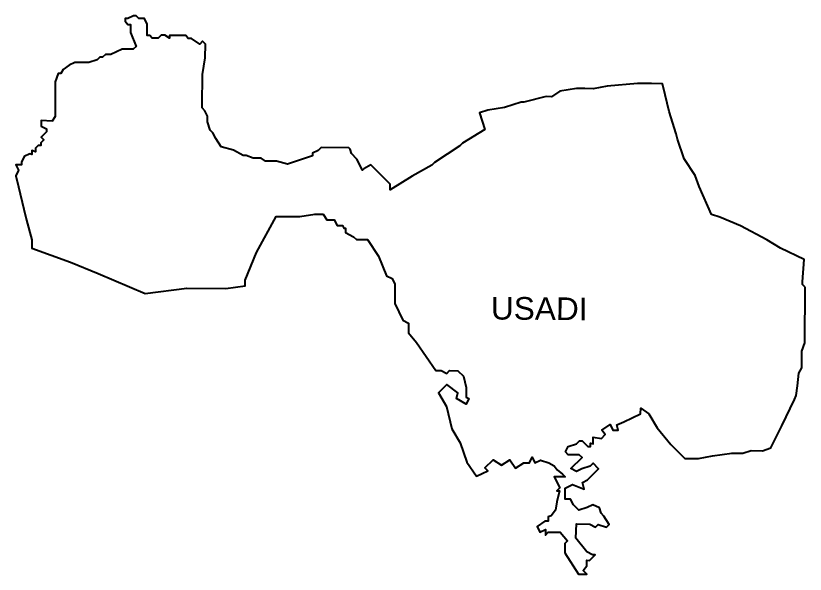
# Model space of a CAD drawing. Header units: metres. Extents: x 281636 to 292461, y 2021459 to 2023910.
# Drawn here: x 289273 to 292461, y 2021459 to 2023712 of the extents above; entities that cross this region are included whole.
import ezdxf

# ---------------------------------------------------------------- set-up
doc = ezdxf.new("R2010")
doc.units = ezdxf.units.M
doc.layers.add('VILLAGE BOUNDRY', color=10, linetype='Continuous')
doc.layers.add('VILLAGE NAME', color=250, linetype='Continuous')
doc.styles.get("Standard").update_dxf_attribs({"font": 'simplex.shx'})

msp = doc.modelspace()

# ---------------------------------------------------------------- linework, layer by layer
at = {"layer": 'VILLAGE BOUNDRY'}
msp.add_lwpolyline([(292461.4, 2022616.4), (292450.3, 2022627.7), (292450.3, 2022638.9), (292456.6, 2022728.4), (292361.8, 2022773.9), (292306.1, 2022808), (292200.1, 2022864.8), (292116.4, 2022899), (292082.9, 2022910.5), (292033.4, 2023022.8), (292016.9, 2023067.7), (291972.7, 2023135.3), (291945.3, 2023213.9), (291939.9, 2023236.3), (291912.6, 2023326.1), (291896.3, 2023393.4), (291885.4, 2023438.3), (291840.6, 2023438.6), (291784.6, 2023439), (291661.4, 2023428.8), (291605.3, 2023418.1), (291571.7, 2023418.3), (291560.5, 2023418.4), (291538.1, 2023418.6), (291470.8, 2023407.6), (291437.1, 2023385.8), (291414.7, 2023385.9), (291325, 2023364.2), (291313.7, 2023364.3), (291246.4, 2023342.4), (291179.1, 2023331.7), (291145.4, 2023320.8), (291167.3, 2023253.4), (291077.3, 2023198.1), (291066, 2023187), (290964.7, 2023120.6), (290953.4, 2023109.5), (290874.7, 2023065.3), (290784.7, 2023010), (290784.9, 2023032.4), (290707.1, 2023111.4), (290679, 2023094.8), (290673.3, 2023089.3), (290651.3, 2023134.2), (290629.1, 2023156.8), (290623.6, 2023173.6), (290618, 2023179.3), (290506.1, 2023180.1), (290494.8, 2023169), (290472.3, 2023158), (290472.2, 2023146.8), (290371.2, 2023114), (290326.5, 2023125.5), (290281.7, 2023125.9), (290265, 2023137.2), (290231.4, 2023137.2), (290203.5, 2023148.8), (290192.3, 2023148.9), (290153.2, 2023170.4), (290103, 2023183.2), (290080.8, 2023217), (290069.8, 2023239.5), (290058.7, 2023250.8), (290047.8, 2023284.4), (290047.9, 2023306.8), (290036.9, 2023329.3), (290025.8, 2023340.6), (290025.9, 2023351.8), (290026.8, 2023475), (290038.5, 2023542.1), (290038.9, 2023598), (290027.9, 2023609.3), (290016.6, 2023598.2), (289983.2, 2023620.9), (289969, 2023620.9), (289960.8, 2023632.2), (289893.7, 2023632.8), (289893.6, 2023621.6), (289875.8, 2023634.1), (289860.1, 2023634.1), (289848.8, 2023621.9), (289837.6, 2023622), (289823.8, 2023622), (289815.3, 2023633.4), (289804.1, 2023633.4), (289804.4, 2023678.2), (289793.4, 2023700.7), (289771, 2023700.9), (289759.9, 2023712.2), (289748.7, 2023712.3), (289726.2, 2023701.2), (289715, 2023701.3), (289714.9, 2023690.1), (289726.1, 2023677), (289737.3, 2023677), (289737, 2023645.2), (289758.9, 2023589), (289747.7, 2023577.9), (289702.9, 2023578.2), (289657.9, 2023556.2), (289635.5, 2023556.4), (289624.2, 2023545.2), (289613.1, 2023545.3), (289601.7, 2023534.2), (289568.1, 2023523.3), (289512.1, 2023523.7), (289489.6, 2023512.7), (289464.3, 2023496.1), (289455.7, 2023479.4), (289444.6, 2023479.4), (289433.1, 2023445.9), (289432.9, 2023412.3), (289432.8, 2023401.2), (289432, 2023306), (289420.4, 2023286.7), (289375.9, 2023289.6), (289375.7, 2023267.2), (289398.1, 2023255.8), (289398, 2023244.6), (289375.4, 2023222.4), (289386.5, 2023211.1), (289375.2, 2023200), (289375.1, 2023188.8), (289363.9, 2023188.9), (289352.7, 2023177.8), (289352.7, 2023163.9), (289338.5, 2023169), (289338.5, 2023151.8), (289330.1, 2023155.6), (289307.6, 2023144.5), (289296.2, 2023122.2), (289296.1, 2023111), (289273.8, 2023111.2), (289284.8, 2023088.7), (289273.4, 2023066.4), (289284.3, 2023021.5), (289306, 2022931.8), (289316.8, 2022886.9), (289338.6, 2022808.4), (289338.4, 2022774.8), (289494.7, 2022717.6), (289606.3, 2022671.9), (289796.1, 2022592.1), (289964.2, 2022613.2), (290121, 2022612), (290199.4, 2022622.6), (290199.6, 2022645), (290245.2, 2022756.6), (290324.8, 2022901.6), (290420, 2022901.6), (290481.6, 2022911.6), (290515.2, 2022911.3), (290530, 2022888.8), (290559.8, 2022888.6), (290570.8, 2022866.1), (290593.2, 2022865.9), (290598.8, 2022854.7), (290604.3, 2022854.6), (290604.3, 2022837.8), (290637.7, 2022820.8), (290648.8, 2022809.4), (290693.6, 2022809.1), (290737.8, 2022741.6), (290770.9, 2022663), (290793.1, 2022651.6), (290804.2, 2022629.1), (290803.6, 2022550.8), (290836.7, 2022483.3), (290859, 2022471.9), (290859, 2022432.7), (290892, 2022393.3), (290969.5, 2022280.7), (290991.9, 2022280.5), (291014.2, 2022269.2), (291025.5, 2022280.3), (291059, 2022280), (291081.3, 2022257.5), (291092.1, 2022212.6), (291092.1, 2022173.3), (291103, 2022167.7), (291091.6, 2022145.4), (291052.6, 2022168.1), (291058.4, 2022190.5), (291013.8, 2022224.4), (290980, 2022191.1), (291013.2, 2022134.8), (291034.8, 2022045), (291068, 2021988.8), (291095.4, 2021910.2), (291134.2, 2021853.9), (291179.1, 2021876), (291168, 2021887.3), (291201.9, 2021920.6), (291235.3, 2021898), (291269, 2021920.1), (291291.2, 2021886.3), (291325, 2021908.5), (291347.4, 2021908.3), (291358.7, 2021930.6), (291369.7, 2021908.1), (291392.2, 2021919.1), (291425.7, 2021907.7), (291448, 2021896.3), (291459.1, 2021879.4), (291481.4, 2021862.4), (291492.5, 2021851.2), (291470.1, 2021851.3), (291447.7, 2021851.5), (291469.8, 2021806.6), (291458.4, 2021795.4), (291469.7, 2021795.4), (291458.1, 2021750.7), (291452.3, 2021717.1), (291435.3, 2021694.8), (291423.2, 2021689.7), (291423.9, 2021672.5), (291410.2, 2021672.5), (291379, 2021650.5), (291390, 2021628), (291412.5, 2021639), (291412.3, 2021616.6), (291423.6, 2021627.8), (291471.7, 2021627.8), (291501.7, 2021593.6), (291490.4, 2021582.4), (291490.4, 2021545.3), (291545.4, 2021458.8), (291579, 2021458.6), (291564.5, 2021473.3), (291579.3, 2021492.2), (291579.5, 2021514.6), (291590.7, 2021514.5), (291613.2, 2021536.7), (291602, 2021536.8), (291579.7, 2021548.2), (291535.4, 2021604.5), (291537.4, 2021661.3), (291591.8, 2021660.1), (291614.1, 2021648.7), (291625.4, 2021659.8), (291658.9, 2021648.3), (291670.2, 2021659.4), (291648, 2021693.2), (291636.9, 2021704.5), (291630.2, 2021726.7), (291603.6, 2021738.3), (291581.1, 2021727.3), (291547.4, 2021716.4), (291525.2, 2021738.9), (291514.2, 2021761.4), (291491.8, 2021761.6), (291492.1, 2021806.4), (291522.1, 2021820.2), (291568.5, 2021802.3), (291562.3, 2021828.2), (291582, 2021839.3), (291627.1, 2021883.7), (291604.9, 2021906.3), (291593.6, 2021895.2), (291559.9, 2021884.2), (291537.4, 2021873.2), (291515.1, 2021884.6), (291560.3, 2021929.1), (291549.1, 2021940.3), (291504.4, 2021940.7), (291493.2, 2021951.9), (291504.6, 2021974.3), (291538.3, 2021985.2), (291549.6, 2021996.3), (291560.8, 2021996.2), (291583, 2021973.7), (291594.2, 2021973.6), (291594.2, 2021987.6), (291605.5, 2021984.7), (291605.5, 2022011.8), (291639.2, 2022006.8), (291653.2, 2022022.6), (291639.5, 2022040.4), (291673.3, 2022062.5), (291684.3, 2022040.1), (291706.7, 2022039.9), (291701, 2022061.1), (291729.3, 2022073.3), (291796.8, 2022106.4), (291797, 2022128.8), (291830.4, 2022106.2), (291863.5, 2022049.9), (291919, 2021982.3), (291974.6, 2021925.9), (292030.6, 2021925.4), (292086.6, 2021936.2), (292165.1, 2021946.8), (292209.9, 2021946.4), (292243.6, 2021957.4), (292288.3, 2021957), (292322, 2021968), (292367.5, 2022057.2), (292418.7, 2022163.2), (292424.4, 2022180), (292430.3, 2022219.1), (292436.3, 2022269.4), (292447.7, 2022291.8), (292447.9, 2022314.2), (292448.1, 2022347.8), (292448.2, 2022358.9), (292459.7, 2022392.4)], close=True, dxfattribs=at)

# ---------------------------------------------------------------- texts
at = {"layer": 'VILLAGE NAME', "insert": (291192.6, 2022578.1), "char_height": 91.425, "attachment_point": 1, "rotation": 359.5442}
msp.add_mtext_dynamic_manual_height_columns('{\\fArial|b0|i0|c0|p34;USADI}', width=661.323, gutter_width=457.1, heights=[0], dxfattribs=at)

doc.saveas('drawing.dxf')
